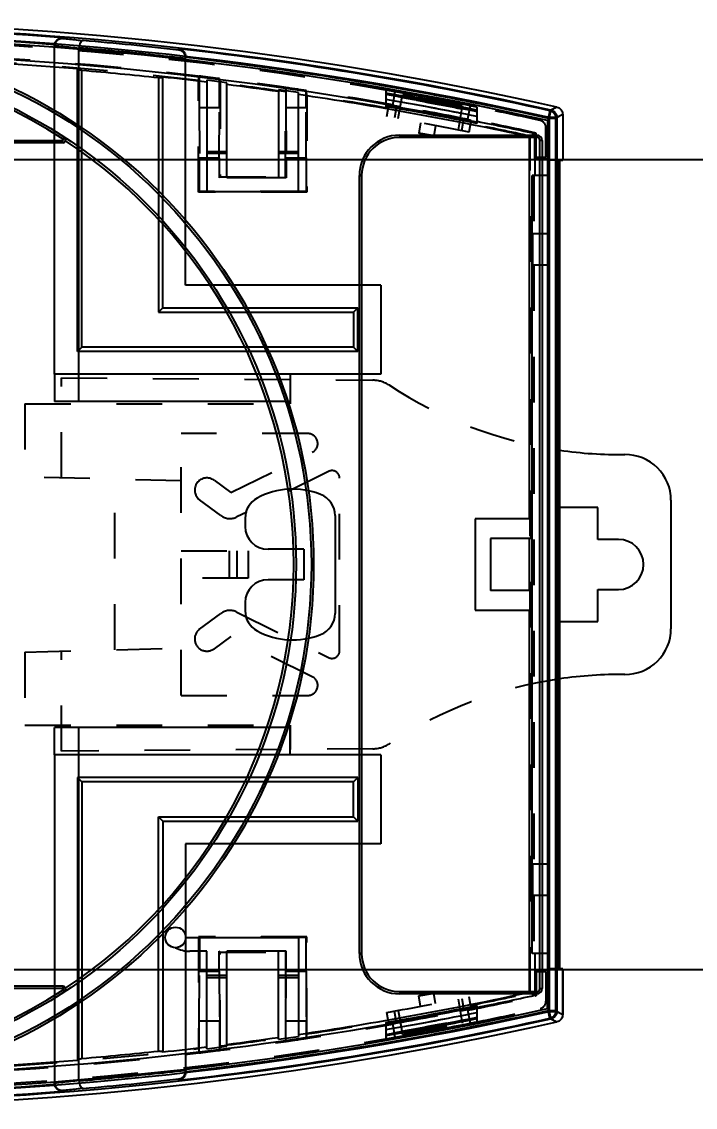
# Model space of a CAD drawing. Extents: x 195 to 445, y -1276 to -961.
# Drawn here: x 337.4 to 381.6, y -1099.9 to -1028.6 of the extents above; entities that cross this region are included whole.
import ezdxf

# ---------------------------------------------------------------- set-up
doc = ezdxf.new("R2010")
doc.units = 0
doc.linetypes.add('EB_DASH', pattern=[6, 3, -3])
doc.layers.get('0').update_dxf_attribs({"linetype": 'CONTINUOUS'})
for name, color, linetype in [('B1_DXF_CONTINUOUS_LINE', 7, 'CONTINUOUS'), ('B1_DXF_HIDDEN_LINE', 7, 'CONTINUOUS'), ('B3_DXF_CONTINUOUS_LINE', 7, 'CONTINUOUS'), ('B3_DXF_HIDDEN_LINE', 7, 'CONTINUOUS'), ('CAXA4', 3, 'CONTINUOUS')]:
    doc.layers.add(name, color=color, linetype=linetype)
doc.styles.add('标准', font='', dxfattribs={"width": 0.667})
doc.styles.get('标准').set_extended_font_data('仿宋_GB2312')
doc.dimstyles.new('标准', dxfattribs={"dimtxt": 3.5, "dimasz": 4, "dimexe": 2, "dimexo": 0, "dimtad": 1, "dimdec": 1, "dimtxsty": '标准', "dimcen": 0, "dimdle": 6, "dimazin": 3, "dimtfac": 1, "dimtdec": 3, "dimtmove": 0, "dimatfit": 3, "dimtolj": 1, "dimtzin": 0})

# ---------------------------------------------------------------- blocks, each defined once
blk = doc.blocks.new('*D1')
at = {"layer": 'CAXA4', "linetype": 'CONTINUOUS'}
for points in [[(392.855, -1037.615), (393.355, -1041.615), (392.355, -1041.615)], [(392.855, -1090.815), (393.355, -1086.815), (392.355, -1086.815)]]:
    blk.add_hatch(color=0, dxfattribs=at).paths.add_polyline_path(points, flags=0)
at = {"layer": 'CAXA4', "color": 0, "linetype": 'CONTINUOUS'}
for p, q in [((321.911, -1037.615), (394.855, -1037.615)), ((392.855, -1090.815), (392.855, -1037.615)), ((321.911, -1090.815), (394.855, -1090.815))]:
    blk.add_line(p, q, dxfattribs=at)
at = {"layer": 'CAXA4', "color": 0, "linetype": 'CONTINUOUS', "insert": (387.435, -1067.938), "char_height": 3.5, "attachment_point": 1, "rotation": 90, "style": '标准'}
blk.add_mtext('\\f仿宋_GB2312|b0|i0|p34;53.2', dxfattribs=at)

msp = doc.modelspace()

# ---------------------------------------------------------------- linework, layer by layer
at = {"color": 7, "linetype": 'CONTINUOUS'}
for p, q in [((339.561, -1051.715), (339.561, -1030.129)), ((339.561, -1076.715), (339.561, -1098.301))]:
    msp.add_line(p, q, dxfattribs=at)
at = {"color": 6, "linetype": 'CONTINUOUS'}
for p, q in [((341.161, -1053.515), (341.161, -1030.32)), ((348.161, -1045.865), (348.161, -1030.856)), ((341.061, -1050.215), (341.061, -1031.664)), ((341.341, -1049.935), (341.341, -1031.771)), ((346.381, -1032.257), (346.381, -1047.645)), ((346.661, -1047.365), (346.661, -1032.203)), ((349.561, -1032.413), (349.561, -1039.715)), ((350.861, -1038.815), (350.861, -1032.574)), ((354.261, -1033.033), (354.261, -1038.815)), ((361.292, -1033.058), (361.292, -1034.126)), ((355.561, -1039.715), (355.561, -1033.222)), ((367.292, -1035.255), (367.292, -1034.182)), ((372.073, -1034.412), (371.964, -1034.9)), ((371.911, -1035.057), (371.911, -1037.565)), ((371.964, -1034.9), (372.464, -1034.9)), ((371.964, -1034.9), (371.964, -1093.53)), ((372.911, -1034.656), (372.464, -1034.9)), ((372.464, -1093.53), (372.464, -1034.9)), ((372.911, -1034.656), (372.911, -1037.665)), ((371.075, -1037.565), (371.075, -1035.924)), ((370.716, -1036.121), (370.716, -1061.215)), ((349.561, -1037.084), (350.861, -1037.084)), ((350.861, -1037.215), (349.561, -1037.215)), ((354.261, -1037.084), (355.561, -1037.084)), ((355.561, -1037.215), (354.261, -1037.215)), ((371.911, -1037.565), (371.075, -1037.565)), ((371.11, -1038.665), (371.11, -1037.565)), ((372.911, -1037.665), (371.904, -1037.665)), ((371.904, -1037.665), (371.904, -1090.765)), ((372.667, -1090.765), (372.667, -1037.665)), ((354.261, -1038.815), (350.861, -1038.815)), ((371.904, -1038.665), (370.901, -1038.665)), ((370.901, -1089.765), (370.901, -1038.665)), ((349.561, -1039.715), (355.561, -1039.715)), ((360.961, -1045.865), (348.161, -1045.865)), ((360.961, -1045.865), (360.961, -1051.715)), ((346.381, -1047.645), (346.661, -1047.365)), ((346.661, -1047.365), (359.461, -1047.365)), ((359.461, -1047.365), (359.181, -1047.645)), ((359.461, -1050.215), (359.461, -1047.365)), ((346.381, -1047.645), (359.181, -1047.645)), ((359.181, -1047.645), (359.181, -1049.935)), ((341.061, -1050.215), (341.341, -1049.935)), ((359.461, -1050.215), (341.061, -1050.215)), ((359.181, -1049.935), (341.341, -1049.935)), ((359.181, -1049.935), (359.461, -1050.215)), ((360.961, -1051.715), (339.561, -1051.715)), ((339.561, -1051.715), (339.561, -1053.515)), ((355.011, -1051.715), (355.011, -1053.515)), ((355.011, -1053.515), (339.561, -1053.515)), ((352.066, -1061.178), (352.066, -1061.715)), ((357.966, -1061.005), (357.966, -1067.425)), ((370.838, -1061.215), (367.161, -1061.215)), ((367.161, -1061.215), (367.161, -1067.215)), ((370.838, -1062.515), (370.838, -1061.215)), ((370.838, -1062.515), (368.161, -1062.515)), ((368.161, -1062.515), (368.161, -1065.915)), ((370.716, -1062.515), (370.716, -1065.915)), ((355.916, -1063.215), (353.566, -1063.215)), ((355.916, -1063.215), (355.916, -1065.215)), ((355.916, -1065.215), (353.566, -1065.215)), ((370.838, -1065.915), (368.161, -1065.915)), ((370.838, -1067.215), (370.838, -1065.915)), ((352.066, -1066.715), (352.066, -1067.253)), ((367.161, -1067.215), (370.838, -1067.215)), ((370.716, -1067.215), (370.716, -1092.309)), ((355.011, -1074.915), (339.561, -1074.915)), ((339.561, -1076.715), (339.561, -1074.915)), ((341.161, -1098.11), (341.161, -1074.915)), ((355.011, -1076.715), (355.011, -1074.915)), ((360.961, -1076.715), (339.561, -1076.715)), ((360.961, -1076.715), (360.961, -1082.565)), ((359.461, -1078.215), (341.061, -1078.215)), ((341.341, -1078.495), (341.061, -1078.215)), ((341.061, -1078.215), (341.061, -1096.767)), ((359.181, -1078.495), (341.341, -1078.495)), ((341.341, -1078.495), (341.341, -1096.659)), ((359.181, -1078.495), (359.461, -1078.215)), ((359.181, -1080.785), (359.181, -1078.495)), ((359.461, -1078.215), (359.461, -1081.065)), ((346.381, -1080.785), (359.181, -1080.785)), ((346.381, -1080.785), (346.661, -1081.065)), ((346.381, -1096.174), (346.381, -1080.785)), ((359.461, -1081.065), (359.181, -1080.785)), ((346.661, -1081.065), (359.461, -1081.065)), ((346.661, -1081.065), (346.661, -1096.228)), ((360.961, -1082.565), (348.161, -1082.565)), ((348.161, -1082.565), (348.161, -1097.574)), ((348.169, -1088.715), (355.561, -1088.715)), ((355.561, -1088.715), (355.561, -1095.208)), ((349.561, -1089.615), (348.428, -1089.615)), ((349.561, -1096.018), (349.561, -1089.615)), ((354.261, -1089.615), (350.861, -1089.615)), ((350.861, -1095.856), (350.861, -1089.615)), ((354.261, -1095.397), (354.261, -1089.615)), ((371.904, -1089.765), (370.901, -1089.765)), ((371.11, -1090.865), (371.11, -1089.765)), ((371.911, -1090.865), (371.075, -1090.865)), ((371.075, -1090.865), (371.075, -1092.507)), ((372.911, -1090.765), (371.904, -1090.765)), ((371.911, -1093.373), (371.911, -1090.865)), ((372.911, -1093.774), (372.911, -1090.765)), ((350.861, -1091.215), (349.561, -1091.215)), ((349.561, -1091.346), (350.861, -1091.346)), ((355.561, -1091.215), (354.261, -1091.215)), ((354.261, -1091.346), (355.561, -1091.346)), ((367.292, -1094.248), (367.292, -1093.175)), ((372.464, -1093.53), (371.964, -1093.53)), ((372.073, -1094.018), (371.964, -1093.53)), ((372.464, -1093.53), (372.911, -1093.774)), ((361.292, -1094.304), (361.292, -1095.372))]:
    msp.add_line(p, q, dxfattribs=at)
msp.add_circle((347.494, -1088.709), 0.675, dxfattribs=at)
for centre, radius, start, end in [((321.911, -1259.929), 231.364, 77.36472, 102.63528), ((321.911, -1259.929), 230.364, 77.4643, 102.5357), ((321.911, -1259.929), 231.028, 85.48431, 94.51569), ((321.911, -1259.929), 230.529, 85.60829, 94.39171), ((321.911, -1259.929), 230.95, 83.58449, 85.15235), ((321.911, -1259.929), 229.337, 80.11235, 99.88765), ((321.911, -1259.929), 229.067, 85.20448, 94.79991), ((321.911, -1259.929), 231.028, 77.45998, 83.58668), ((321.911, -1259.929), 228.984, 83.86544, 85.13242), ((321.911, -1259.929), 229.067, 83.0671, 83.79726), ((321.911, -1259.929), 229.19, 82.74334, 83.07084), ((321.911, -1259.929), 229.067, 81.88127, 82.73942), ((321.911, -1259.929), 229.19, 81.55725, 81.88566), ((321.911, -1259.929), 230.263, 78.63355, 80.15252), ((321.911, -1259.929), 229.067, 77.69846, 81.55268), ((321.911, -1259.929), 229.97, 78.61888, 80.13985), ((321.911, -1259.929), 229.663, 78.60346, 80.12653), ((321.912, -1259.929), 229.297, 78.58501, 80.1106), ((321.911, -1259.929), 229.279, 78.58413, 80.10984), ((321.911, -1259.929), 229.211, 78.58069, 80.10687), ((321.911, -1259.929), 229.337, 77.62117, 78.58703), ((355.201, -1064.215), 4.95, 68.50249, 118.30199), ((353.566, -1061.178), 1.5, 118.30199, 180), ((356.466, -1061.005), 1.5, 0, 68.50249), ((353.566, -1061.715), 1.5, 180, 270), ((353.566, -1066.715), 1.5, 90, 180), ((353.566, -1067.253), 1.5, 180, 241.69801), ((356.466, -1067.425), 1.5, 291.49751, 0), ((355.201, -1064.215), 4.95, 241.69801, 291.49751), ((348.428, -1087.615), 2, 242.15913, 270), ((321.911, -868.501), 229.067, 278.44732, 282.30154), ((321.911, -868.501), 229.337, 281.41297, 282.37883), ((321.911, -868.501), 230.364, 270.59109, 282.5357), ((321.911, -868.501), 229.211, 279.89313, 281.41931), ((321.911, -868.501), 229.279, 279.89016, 281.41587), ((321.912, -868.501), 229.297, 279.8894, 281.41499), ((321.911, -868.501), 229.663, 279.87347, 281.39654), ((321.911, -868.501), 231.364, 257.36472, 282.63528), ((321.911, -868.501), 229.337, 270.6121, 279.88765), ((321.911, -868.501), 231.028, 276.41332, 282.54002), ((321.911, -868.501), 229.97, 279.86015, 281.38112), ((321.911, -868.501), 230.263, 279.84748, 281.36645), ((321.911, -868.501), 229.19, 276.92916, 277.25666), ((321.911, -868.501), 229.067, 277.26058, 278.11873), ((321.911, -868.501), 229.19, 278.11434, 278.44275), ((321.911, -868.501), 228.984, 274.86758, 276.13456), ((321.911, -868.501), 229.067, 276.20274, 276.9329), ((321.911, -868.501), 229.067, 265.20009, 274.79552), ((321.911, -868.501), 230.95, 274.84768, 276.41551), ((321.911, -868.501), 230.529, 265.60829, 274.39171), ((321.911, -868.501), 231.028, 265.48431, 274.51569)]:
    msp.add_arc(centre, radius, start, end, dxfattribs=at)
at = {"color": 7, "linetype": 'CONTINUOUS'}
for points, knots in [([(339.561, -1030.142), (339.564, -1030.078), (339.595, -1029.947), (339.714, -1029.782), (339.891, -1029.672), (340.032, -1029.653), (340.101, -1029.657)], [0, 0, 0, 0, 0.1936775, 0.3939006, 0.5982213, 0.8069171, 0.8069171, 0.8069171, 0.8069171]), ([(340.101, -1029.657), (340.03, -1029.653), (339.886, -1029.674), (339.705, -1029.789), (339.588, -1029.961), (339.561, -1030.095), (339.561, -1030.161)], [0, 0, 0, 0, 0.2145188, 0.4243363, 0.6283116, 0.8253633, 0.8253633, 0.8253633, 0.8253633]), ([(339.561, -1030.129), (339.561, -1030.124), (339.562, -1030.113), (339.562, -1030.096), (339.563, -1030.085), (339.564, -1030.08)], [0, 0, 0, 0, 0.0166955, 0.03319352, 0.04949238, 0.04949238, 0.04949238, 0.04949238]), ([(339.561, -1030.161), (339.561, -1030.153), (339.561, -1030.139), (339.562, -1030.124), (339.562, -1030.116)], [0, 0, 0, 0, 0.02215207, 0.0443034, 0.0443034, 0.0443034, 0.0443034]), ([(339.562, -1030.116), (339.562, -1030.118), (339.562, -1030.101), (339.562, -1030.105), (339.563, -1030.089), (339.563, -1030.09)], [0, 0, 0, 0, 0.00450012, 0.02183952, 0.02598205, 0.02598205, 0.02598205, 0.02598205]), ([(339.563, -1030.09), (339.567, -1030.037), (339.592, -1029.934), (339.674, -1029.799), (339.791, -1029.694), (339.937, -1029.627), (340.046, -1029.615), (340.101, -1029.618)], [0, 0, 0, 0, 0.1604971, 0.3145689, 0.469116, 0.6259343, 0.790948, 0.790948, 0.790948, 0.790948]), ([(339.564, -1030.077), (339.569, -1030.029), (339.595, -1029.93), (339.674, -1029.798), (339.791, -1029.694), (339.937, -1029.627), (340.046, -1029.615), (340.101, -1029.618)], [0, 0, 0, 0, 0.1472385, 0.3009907, 0.4559322, 0.6127241, 0.7777408, 0.7777408, 0.7777408, 0.7777408]), ([(341.163, -1030.285), (341.942, -1030.35), (343.499, -1030.488), (345.831, -1030.722), (347.385, -1030.884), (348.161, -1030.968)], [0, 0, 0, 0, 2.344294, 4.688587, 7.031719, 7.031719, 7.031719, 7.031719]), ([(348.161, -1030.982), (347.385, -1030.892), (345.832, -1030.72), (343.499, -1030.488), (341.942, -1030.35), (341.163, -1030.285)], [0, 0, 0, 0, 2.344464, 4.688797, 7.033191, 7.033191, 7.033191, 7.033191]), ([(348.161, -1030.889), (350.827, -1031.2), (356.147, -1031.912), (364.087, -1033.243), (369.345, -1034.317), (371.964, -1034.9)], [0, 0, 0, 0, 8.050564, 16.099689, 24.148814, 24.148814, 24.148814, 24.148814]), ([(371.964, -1034.896), (369.31, -1034.309), (364.016, -1033.23), (356.077, -1031.899), (350.792, -1031.202), (348.161, -1030.903)], [0, 0, 0, 0, 8.156078, 16.204423, 24.146182, 24.146182, 24.146182, 24.146182]), ([(371.964, -1093.53), (369.345, -1094.113), (364.087, -1095.187), (356.147, -1096.518), (350.827, -1097.23), (348.161, -1097.541)], [0, 0, 0, 0, 8.049125, 16.09825, 24.148814, 24.148814, 24.148814, 24.148814]), ([(348.161, -1097.527), (350.776, -1097.231), (356.045, -1096.536), (363.984, -1095.206), (369.293, -1094.126), (371.964, -1093.537)], [0, 0, 0, 0, 7.894452, 15.940538, 24.145617, 24.145617, 24.145617, 24.145617]), ([(348.161, -1097.449), (347.385, -1097.538), (345.832, -1097.709), (343.499, -1097.943), (341.942, -1098.083), (341.163, -1098.149)], [0, 0, 0, 0, 2.344462, 4.688808, 7.033206, 7.033206, 7.033206, 7.033206]), ([(348.161, -1097.462), (347.385, -1097.546), (345.831, -1097.708), (343.499, -1097.943), (341.942, -1098.08), (341.163, -1098.146)], [0, 0, 0, 0, 2.343131, 4.687425, 7.031719, 7.031719, 7.031719, 7.031719]), ([(339.562, -1098.314), (339.562, -1098.306), (339.561, -1098.292), (339.561, -1098.277), (339.561, -1098.27)], [0, 0, 0, 0, 0.02215133, 0.0443034, 0.0443034, 0.0443034, 0.0443034]), ([(339.561, -1098.27), (339.561, -1098.335), (339.588, -1098.47), (339.706, -1098.642), (339.887, -1098.757), (340.03, -1098.778), (340.101, -1098.773)], [0, 0, 0, 0, 0.1980128, 0.4028227, 0.6119042, 0.8253645, 0.8253645, 0.8253645, 0.8253645]), ([(340.101, -1098.773), (340.031, -1098.778), (339.891, -1098.758), (339.713, -1098.648), (339.594, -1098.483), (339.564, -1098.352), (339.561, -1098.288)], [0, 0, 0, 0, 0.2095342, 0.4144889, 0.6140256, 0.8069193, 0.8069193, 0.8069193, 0.8069193]), ([(339.564, -1098.351), (339.563, -1098.345), (339.562, -1098.334), (339.562, -1098.318), (339.561, -1098.307), (339.561, -1098.301)], [0, 0, 0, 0, 0.01638662, 0.03297317, 0.0497585, 0.0497585, 0.0497585, 0.0497585]), ([(339.563, -1098.34), (339.563, -1098.341), (339.562, -1098.324), (339.562, -1098.328), (339.562, -1098.313), (339.562, -1098.314)], [0, 0, 0, 0, 0.00501479, 0.02235683, 0.02598205, 0.02598205, 0.02598205, 0.02598205]), ([(340.101, -1098.812), (340.046, -1098.815), (339.937, -1098.803), (339.791, -1098.736), (339.675, -1098.632), (339.592, -1098.497), (339.567, -1098.393), (339.563, -1098.34)], [0, 0, 0, 0, 0.1650652, 0.3217966, 0.4759989, 0.629578, 0.7909476, 0.7909476, 0.7909476, 0.7909476]), ([(340.101, -1098.812), (340.046, -1098.815), (339.937, -1098.803), (339.791, -1098.736), (339.674, -1098.632), (339.595, -1098.501), (339.57, -1098.402), (339.564, -1098.353)], [0, 0, 0, 0, 0.1650804, 0.3217427, 0.4761907, 0.6292568, 0.7777318, 0.7777318, 0.7777318, 0.7777318])]:
    msp.add_open_spline(points, degree=3, knots=knots, dxfattribs=at)
at = {"color": 6, "linetype": 'CONTINUOUS'}
for points, knots in [([(341.161, -1030.32), (340.984, -1030.3), (340.628, -1030.259), (340.095, -1030.2), (339.739, -1030.162), (339.561, -1030.142)], [0, 0, 0, 0, 0.536714, 1.073339, 1.60988, 1.60988, 1.60988, 1.60988]), ([(340.101, -1029.657), (340.248, -1029.673), (340.543, -1029.706), (340.986, -1029.755), (341.281, -1029.788), (341.428, -1029.805)], [0, 0, 0, 0, 0.445216, 0.890421, 1.335613, 1.335613, 1.335613, 1.335613]), ([(341.163, -1030.285), (341.163, -1030.289), (341.162, -1030.297), (341.162, -1030.308), (341.161, -1030.316), (341.161, -1030.32)], [0, 0, 0, 0, 0.01187464, 0.0238577, 0.03586746, 0.03586746, 0.03586746, 0.03586746]), ([(341.428, -1029.805), (341.395, -1029.804), (341.318, -1029.845), (341.245, -1029.959), (341.188, -1030.111), (341.169, -1030.225), (341.163, -1030.285)], [0, 0, 0, 0, 0.100115, 0.2367698, 0.4046589, 0.5842702, 0.5842702, 0.5842702, 0.5842702]), ([(347.717, -1030.346), (347.78, -1030.355), (347.902, -1030.396), (348.046, -1030.517), (348.14, -1030.676), (348.161, -1030.796), (348.161, -1030.856)], [0, 0, 0, 0, 0.1918244, 0.3749708, 0.5560116, 0.7360393, 0.7360393, 0.7360393, 0.7360393]), ([(347.717, -1030.425), (347.717, -1030.412), (347.717, -1030.386), (347.717, -1030.36), (347.717, -1030.346)], [0, 0, 0, 0, 0.03952741, 0.07905481, 0.07905481, 0.07905481, 0.07905481]), ([(348.161, -1030.935), (348.161, -1030.876), (348.14, -1030.755), (348.047, -1030.596), (347.901, -1030.475), (347.78, -1030.434), (347.717, -1030.425)], [0, 0, 0, 0, 0.1786399, 0.3622318, 0.543997, 0.7360248, 0.7360248, 0.7360248, 0.7360248]), ([(341.061, -1031.664), (341.093, -1031.676), (341.155, -1031.699), (341.248, -1031.735), (341.31, -1031.759), (341.341, -1031.771)], [0, 0, 0, 0, 0.0999772, 0.1999725, 0.2999859, 0.2999859, 0.2999859, 0.2999859]), ([(346.381, -1032.257), (346.413, -1032.251), (346.475, -1032.239), (346.568, -1032.221), (346.63, -1032.209), (346.661, -1032.203)], [0, 0, 0, 0, 0.0950542, 0.190097, 0.2851286, 0.2851286, 0.2851286, 0.2851286]), ([(367.292, -1034.375), (366.628, -1034.241), (365.296, -1033.98), (363.296, -1033.605), (361.961, -1033.367), (361.292, -1033.25)], [0, 0, 0, 0, 2.034869, 4.069773, 6.104639, 6.104639, 6.104639, 6.104639]), ([(372.073, -1034.412), (372.122, -1034.385), (372.222, -1034.331), (372.371, -1034.249), (372.471, -1034.195), (372.521, -1034.168)], [0, 0, 0, 0, 0.170056, 0.3399182, 0.5102115, 0.5102115, 0.5102115, 0.5102115]), ([(372.464, -1034.9), (372.464, -1034.844), (372.445, -1034.731), (372.362, -1034.581), (372.233, -1034.467), (372.128, -1034.424), (372.073, -1034.412)], [0, 0, 0, 0, 0.1678056, 0.3380116, 0.505535, 0.6747173, 0.6747173, 0.6747173, 0.6747173]), ([(372.521, -1034.168), (372.575, -1034.18), (372.681, -1034.223), (372.81, -1034.338), (372.893, -1034.488), (372.911, -1034.601), (372.911, -1034.656)], [0, 0, 0, 0, 0.1664935, 0.337411, 0.5080782, 0.6740446, 0.6740446, 0.6740446, 0.6740446]), ([(371.075, -1035.924), (371.035, -1035.946), (370.955, -1035.989), (370.836, -1036.055), (370.756, -1036.099), (370.716, -1036.121)], [0, 0, 0, 0, 0.1368023, 0.2735671, 0.4102945, 0.4102945, 0.4102945, 0.4102945]), ([(371.075, -1092.507), (371.035, -1092.485), (370.955, -1092.441), (370.836, -1092.375), (370.756, -1092.331), (370.716, -1092.309)], [0, 0, 0, 0, 0.1368074, 0.2735721, 0.4102945, 0.4102945, 0.4102945, 0.4102945]), ([(372.073, -1094.018), (372.127, -1094.006), (372.233, -1093.963), (372.361, -1093.849), (372.445, -1093.699), (372.464, -1093.587), (372.464, -1093.53)], [0, 0, 0, 0, 0.1677609, 0.337955, 0.505516, 0.6747173, 0.6747173, 0.6747173, 0.6747173]), ([(367.292, -1094.055), (366.628, -1094.189), (365.296, -1094.451), (363.296, -1094.826), (361.961, -1095.064), (361.292, -1095.18)], [0, 0, 0, 0, 2.034869, 4.069773, 6.104639, 6.104639, 6.104639, 6.104639]), ([(372.521, -1094.262), (372.471, -1094.235), (372.371, -1094.181), (372.222, -1094.099), (372.122, -1094.045), (372.073, -1094.018)], [0, 0, 0, 0, 0.1702924, 0.3401547, 0.5102115, 0.5102115, 0.5102115, 0.5102115]), ([(372.911, -1093.774), (372.911, -1093.83), (372.892, -1093.943), (372.809, -1094.093), (372.681, -1094.206), (372.576, -1094.25), (372.521, -1094.262)], [0, 0, 0, 0, 0.168647, 0.3371639, 0.5055527, 0.6740555, 0.6740555, 0.6740555, 0.6740555]), ([(346.661, -1096.228), (346.63, -1096.222), (346.568, -1096.21), (346.475, -1096.192), (346.413, -1096.18), (346.381, -1096.174)], [0, 0, 0, 0, 0.0950315, 0.1900744, 0.2851286, 0.2851286, 0.2851286, 0.2851286]), ([(341.341, -1096.659), (341.31, -1096.671), (341.248, -1096.695), (341.155, -1096.731), (341.093, -1096.755), (341.061, -1096.767)], [0, 0, 0, 0, 0.1000134, 0.2000086, 0.2999859, 0.2999859, 0.2999859, 0.2999859]), ([(347.717, -1098.005), (347.78, -1097.996), (347.901, -1097.955), (348.046, -1097.835), (348.14, -1097.676), (348.161, -1097.555), (348.161, -1097.495)], [0, 0, 0, 0, 0.1919773, 0.3732974, 0.5562265, 0.7360247, 0.7360247, 0.7360247, 0.7360247]), ([(348.161, -1097.574), (348.161, -1097.633), (348.14, -1097.754), (348.047, -1097.913), (347.902, -1098.034), (347.78, -1098.075), (347.717, -1098.084)], [0, 0, 0, 0, 0.1788278, 0.3605297, 0.5441517, 0.7360394, 0.7360394, 0.7360394, 0.7360394]), ([(347.717, -1098.084), (347.717, -1098.071), (347.717, -1098.044), (347.717, -1098.018), (347.717, -1098.005)], [0, 0, 0, 0, 0.03952741, 0.07905481, 0.07905481, 0.07905481, 0.07905481]), ([(341.161, -1098.109), (340.984, -1098.13), (340.628, -1098.171), (340.095, -1098.23), (339.739, -1098.268), (339.561, -1098.287)], [0, 0, 0, 0, 0.536743, 1.073372, 1.609894, 1.609894, 1.609894, 1.609894]), ([(341.428, -1098.625), (341.281, -1098.642), (340.986, -1098.675), (340.543, -1098.724), (340.248, -1098.757), (340.101, -1098.773)], [0, 0, 0, 0, 0.445231, 0.890471, 1.33572, 1.33572, 1.33572, 1.33572]), ([(341.161, -1098.11), (341.161, -1098.114), (341.162, -1098.123), (341.162, -1098.136), (341.163, -1098.145), (341.163, -1098.149)], [0, 0, 0, 0, 0.01350546, 0.02659456, 0.03944097, 0.03944097, 0.03944097, 0.03944097]), ([(341.163, -1098.146), (341.169, -1098.205), (341.189, -1098.32), (341.245, -1098.472), (341.319, -1098.585), (341.395, -1098.626), (341.428, -1098.625)], [0, 0, 0, 0, 0.1808004, 0.3488951, 0.4846641, 0.5842437, 0.5842437, 0.5842437, 0.5842437])]:
    msp.add_open_spline(points, degree=3, knots=knots, dxfattribs=at)
for points in [[(340.101, -1029.618), (340.101, -1029.624), (340.101, -1029.638), (340.101, -1029.651), (340.101, -1029.657)], [(340.101, -1098.773), (340.101, -1098.779), (340.101, -1098.793), (340.101, -1098.806), (340.101, -1098.812)]]:
    msp.add_open_spline(points, degree=3, dxfattribs=at)
at = {"layer": 'B1_DXF_CONTINUOUS_LINE', "color": 7, "linetype": 'CONTINUOUS'}
for p, q in [((372.031, -1034.864), (372.139, -1034.376)), ((372.031, -1093.572), (372.031, -1034.858)), ((372.53, -1034.864), (372.031, -1034.864)), ((372.911, -1034.656), (372.53, -1034.864)), ((372.53, -1034.864), (372.53, -1093.567)), ((372.911, -1034.656), (372.911, -1037.665)), ((329.211, -1036.365), (340.091, -1036.365)), ((340.091, -1036.515), (329.211, -1036.515)), ((340.091, -1036.515), (340.091, -1036.365)), ((340.2, -1036.148), (340.118, -1036.273)), ((362.211, -1036.015), (371.211, -1036.015)), ((362.211, -1036.015), (362.211, -1036.165)), ((371.211, -1036.165), (362.211, -1036.165)), ((371.211, -1036.015), (371.211, -1036.165)), ((371.561, -1036.365), (371.411, -1036.365)), ((371.411, -1092.065), (371.411, -1036.365)), ((371.561, -1036.365), (371.561, -1092.065)), ((372.723, -1037.665), (372.911, -1037.665)), ((372.723, -1090.765), (372.723, -1037.665)), ((359.561, -1038.665), (359.711, -1038.665)), ((359.561, -1089.765), (359.561, -1038.665)), ((359.711, -1038.665), (359.711, -1089.765)), ((359.711, -1089.765), (359.561, -1089.765)), ((372.911, -1090.765), (372.723, -1090.765)), ((372.911, -1090.765), (372.911, -1093.774)), ((340.091, -1091.915), (329.211, -1091.915)), ((340.091, -1092.065), (329.211, -1092.065)), ((340.091, -1091.915), (340.091, -1092.065)), ((340.118, -1092.157), (340.2, -1092.283)), ((362.211, -1092.265), (371.211, -1092.265)), ((362.211, -1092.265), (362.211, -1092.415)), ((371.211, -1092.265), (371.211, -1092.415)), ((371.411, -1092.065), (371.561, -1092.065)), ((371.211, -1092.415), (362.211, -1092.415)), ((372.031, -1093.567), (372.53, -1093.567)), ((372.139, -1094.055), (372.031, -1093.567)), ((372.53, -1093.567), (372.911, -1093.774))]:
    msp.add_line(p, q, dxfattribs=at)
for radius in [34.65, 34.5, 33.5]:
    msp.add_circle((321.911, -1064.215), radius, dxfattribs=at)
for centre, radius, start, end in [((321.911, -1259.929), 231.364, 77.36472, 102.63528), ((321.911, -1259.929), 231.078, 77.44584, 102.55416), ((321.911, -1259.929), 230.578, 77.44615, 102.55388), ((321.911, -1064.215), 33.35, 56.9125, 123.0875), ((340.091, -1036.315), 0.2, 270, 56.9125), ((321.911, -1064.215), 33.35, 303.42082, 56.57918), ((362.211, -1038.665), 2.65, 90, 180), ((362.211, -1038.665), 2.5, 90, 180), ((371.211, -1036.365), 0.35, 0, 90), ((371.211, -1036.365), 0.2, 0, 90), ((362.211, -1089.765), 2.65, 180, 270), ((362.211, -1089.765), 2.5, 180, 270), ((321.911, -1064.215), 33.35, 236.9125, 303.0875), ((340.091, -1092.115), 0.2, 303.0875, 90), ((371.211, -1092.065), 0.35, 270, 0), ((371.211, -1092.065), 0.2, 270, 0), ((321.911, -868.501), 230.578, 257.44612, 282.55385), ((321.911, -868.501), 231.364, 257.36472, 282.63528), ((321.911, -868.501), 231.078, 257.44584, 282.55416)]:
    msp.add_arc(centre, radius, start, end, dxfattribs=at)
for points, knots in [([(372.521, -1034.168), (372.478, -1034.191), (372.394, -1034.237), (372.266, -1034.307), (372.182, -1034.353), (372.139, -1034.376)], [0, 0, 0, 0, 0.1450202, 0.2896879, 0.4345348, 0.4345348, 0.4345348, 0.4345348]), ([(372.139, -1034.376), (372.194, -1034.388), (372.3, -1034.431), (372.428, -1034.545), (372.511, -1034.695), (372.53, -1034.807), (372.53, -1034.864)], [0, 0, 0, 0, 0.1677284, 0.3378892, 0.5054188, 0.6745894, 0.6745894, 0.6745894, 0.6745894]), ([(372.521, -1034.168), (372.575, -1034.18), (372.681, -1034.223), (372.81, -1034.338), (372.893, -1034.488), (372.911, -1034.601), (372.911, -1034.656)], [0, 0, 0, 0, 0.1664066, 0.3373276, 0.5079939, 0.6740446, 0.6740446, 0.6740446, 0.6740446]), ([(340.091, -1036.365), (340.101, -1036.365), (340.124, -1036.359), (340.141, -1036.329), (340.141, -1036.295), (340.126, -1036.278), (340.118, -1036.273)], [0, 0, 0, 0, 0.0309178, 0.0642337, 0.0965146, 0.126144, 0.126144, 0.126144, 0.126144]), ([(340.118, -1092.157), (340.127, -1092.151), (340.142, -1092.134), (340.14, -1092.099), (340.128, -1092.08), (340.119, -1092.073)], [0, 0, 0, 0, 0.03082499, 0.06419581, 0.09636622, 0.09636622, 0.09636622, 0.09636622]), ([(372.53, -1093.567), (372.53, -1093.623), (372.511, -1093.736), (372.427, -1093.887), (372.299, -1094), (372.193, -1094.043), (372.139, -1094.055)], [0, 0, 0, 0, 0.1693908, 0.3385661, 0.50872, 0.6745894, 0.6745894, 0.6745894, 0.6745894]), ([(372.139, -1094.055), (372.182, -1094.078), (372.266, -1094.124), (372.394, -1094.193), (372.478, -1094.239), (372.521, -1094.262)], [0, 0, 0, 0, 0.1448468, 0.2895145, 0.4345348, 0.4345348, 0.4345348, 0.4345348]), ([(372.911, -1093.774), (372.911, -1093.83), (372.893, -1093.943), (372.809, -1094.093), (372.681, -1094.207), (372.575, -1094.25), (372.521, -1094.262)], [0, 0, 0, 0, 0.1663997, 0.3372826, 0.5079831, 0.6740446, 0.6740446, 0.6740446, 0.6740446])]:
    msp.add_open_spline(points, degree=3, knots=knots, dxfattribs=at)
msp.add_open_spline([(340.119, -1092.073), (340.111, -1092.068), (340.1, -1092.065), (340.091, -1092.065)], degree=3, dxfattribs=at)
at = {"layer": 'B1_DXF_HIDDEN_LINE', "color": 8, "linetype": 'EB_DASH'}
for p, q in [((349.006, -1032.42), (349.043, -1032.142)), ((349.006, -1039.771), (349.006, -1032.42)), ((349.043, -1032.142), (349.043, -1034.215)), ((350.38, -1034.215), (350.38, -1032.305)), ((350.417, -1032.592), (350.417, -1038.759)), ((354.706, -1033.171), (354.743, -1032.893)), ((354.743, -1032.893), (354.743, -1034.215)), ((356.08, -1034.215), (356.08, -1033.091)), ((354.706, -1038.759), (354.706, -1033.171)), ((356.117, -1033.38), (356.117, -1039.771)), ((361.755, -1034.053), (361.911, -1033.166)), ((362.108, -1034.928), (362.386, -1033.353)), ((362.386, -1033.353), (366.318, -1034.09)), ((349.043, -1034.215), (349.061, -1037.515)), ((350.38, -1034.215), (349.043, -1034.215)), ((350.361, -1037.515), (350.38, -1034.215)), ((354.743, -1034.215), (354.761, -1037.515)), ((356.08, -1034.215), (354.743, -1034.215)), ((356.061, -1037.515), (356.08, -1034.215)), ((361.37, -1034.798), (361.502, -1034.046)), ((361.997, -1034.12), (361.862, -1034.884)), ((366.318, -1034.09), (366.04, -1035.666)), ((366.826, -1034.088), (366.67, -1034.975)), ((363.584, -1035.197), (363.462, -1035.886)), ((366.285, -1035.715), (366.42, -1034.95)), ((366.776, -1035.812), (366.908, -1035.06)), ((364.567, -1035.381), (364.445, -1036.071)), ((371.163, -1037.465), (371.163, -1035.876)), ((371.811, -1037.465), (371.811, -1035.539)), ((370.782, -1092.346), (370.782, -1036.085)), ((349.061, -1039.715), (349.061, -1037.515)), ((349.061, -1037.515), (350.361, -1037.515)), ((350.361, -1037.515), (350.361, -1038.815)), ((354.761, -1037.515), (354.761, -1038.815)), ((354.761, -1037.515), (356.061, -1037.515)), ((356.061, -1037.515), (356.061, -1039.715)), ((371.11, -1037.465), (371.811, -1037.465)), ((371.11, -1038.665), (371.11, -1037.465)), ((372.723, -1037.665), (371.904, -1037.665)), ((371.904, -1037.665), (371.904, -1090.765)), ((350.417, -1038.759), (350.361, -1038.815)), ((354.761, -1038.815), (350.361, -1038.815)), ((350.417, -1038.759), (354.706, -1038.759)), ((354.761, -1038.815), (354.706, -1038.759)), ((371.904, -1038.665), (371.009, -1038.665)), ((371.009, -1038.665), (371.009, -1042.465)), ((349.061, -1039.715), (349.006, -1039.771)), ((356.117, -1039.771), (349.006, -1039.771)), ((356.061, -1039.715), (349.061, -1039.715)), ((356.061, -1039.715), (356.117, -1039.771)), ((370.939, -1042.465), (371.904, -1042.465)), ((370.939, -1044.565), (370.939, -1042.465)), ((371.904, -1044.565), (370.939, -1044.565)), ((371.009, -1044.565), (371.009, -1083.865)), ((370.939, -1083.865), (371.904, -1083.865)), ((370.939, -1085.965), (370.939, -1083.865)), ((371.904, -1085.965), (370.939, -1085.965)), ((371.009, -1085.965), (371.009, -1089.765)), ((356.117, -1088.659), (349.006, -1088.659)), ((349.006, -1088.659), (349.061, -1088.715)), ((349.006, -1088.659), (349.006, -1096.011)), ((356.061, -1088.715), (349.061, -1088.715)), ((349.061, -1088.715), (349.061, -1090.915)), ((356.117, -1088.659), (356.061, -1088.715)), ((356.061, -1090.915), (356.061, -1088.715)), ((356.117, -1095.051), (356.117, -1088.659)), ((354.761, -1089.615), (350.361, -1089.615)), ((350.417, -1089.671), (350.361, -1089.615)), ((350.361, -1090.915), (350.361, -1089.615)), ((350.417, -1089.671), (354.706, -1089.671)), ((350.417, -1095.838), (350.417, -1089.671)), ((354.706, -1089.671), (354.761, -1089.615)), ((354.706, -1089.671), (354.706, -1095.259)), ((354.761, -1090.915), (354.761, -1089.615)), ((371.904, -1089.765), (371.009, -1089.765)), ((371.11, -1090.965), (371.11, -1089.765)), ((371.904, -1090.765), (372.723, -1090.765)), ((349.043, -1094.215), (349.061, -1090.915)), ((349.061, -1090.915), (350.361, -1090.915)), ((350.361, -1090.915), (350.38, -1094.215)), ((354.743, -1094.215), (354.761, -1090.915)), ((354.761, -1090.915), (356.061, -1090.915)), ((356.061, -1090.915), (356.08, -1094.215)), ((371.811, -1090.965), (371.11, -1090.965)), ((371.163, -1090.965), (371.163, -1092.554)), ((371.811, -1090.965), (371.811, -1092.892)), ((363.584, -1093.233), (363.462, -1092.544)), ((364.567, -1093.049), (364.445, -1092.359)), ((366.04, -1092.764), (366.318, -1094.34)), ((366.285, -1092.716), (366.42, -1093.48)), ((366.908, -1093.37), (366.776, -1092.618)), ((361.502, -1094.384), (361.37, -1093.633)), ((361.997, -1094.31), (361.862, -1093.546)), ((362.108, -1093.502), (362.386, -1095.078)), ((366.67, -1093.455), (366.826, -1094.342)), ((350.38, -1094.215), (349.043, -1094.215)), ((349.043, -1096.288), (349.043, -1094.215)), ((350.38, -1094.215), (350.38, -1096.125)), ((356.08, -1094.215), (354.743, -1094.215)), ((354.743, -1095.537), (354.743, -1094.215)), ((356.08, -1094.215), (356.08, -1095.34)), ((361.911, -1095.264), (361.755, -1094.377)), ((362.386, -1095.078), (366.318, -1094.34)), ((354.706, -1095.259), (354.743, -1095.537)), ((349.006, -1096.011), (349.043, -1096.288))]:
    msp.add_line(p, q, dxfattribs=at)
for centre, radius, start, end in [((321.911, -1259.929), 230.264, 79.99619, 100.00381), ((321.911, -1259.929), 229.402, 79.99619, 100.00381), ((321.911, -1259.929), 229.117, 83.20862, 96.79138), ((321.911, -1259.929), 229.397, 82.87114, 83.20756), ((321.911, -1259.929), 229.117, 81.77084, 82.85296), ((321.911, -1259.929), 229.397, 81.43397, 81.77153), ((321.911, -1259.929), 229.117, 80.0587, 81.41397), ((321.911, -1259.929), 229.663, 78.87347, 79.87145), ((321.911, -1259.929), 229.944, 78.87484, 79.8716), ((321.911, -1259.929), 230.163, 78.8759, 79.87172), ((321.911, -1259.929), 229.363, 78.74707, 79.99619), ((321.911, -1259.929), 229.34, 79.87127, 79.93373), ((321.911, -1259.929), 230.264, 77.58428, 78.75196), ((321.911, -1259.929), 228.563, 78.68001, 80.05886), ((321.911, -1259.929), 229.34, 78.80941, 78.87188), ((321.911, -1259.929), 229.402, 77.60244, 78.74728), ((321.911, -1259.929), 229.117, 77.68419, 78.68319), ((371.311, -1035.539), 0.5, 0, 77.58428), ((321.911, -1259.929), 227.863, 79.24182, 79.49328), ((321.911, -868.501), 228.563, 279.94114, 281.31999), ((321.911, -868.501), 227.863, 280.50672, 280.75818), ((321.911, -868.501), 229.402, 281.25272, 282.39756), ((321.911, -868.501), 229.117, 281.31681, 282.31581), ((371.311, -1092.892), 0.5, 282.41572, 360), ((321.911, -868.501), 229.363, 280.00381, 281.25293), ((321.911, -868.501), 229.34, 281.12812, 281.19059), ((321.911, -868.501), 230.264, 281.24804, 282.41572), ((321.911, -868.501), 229.402, 270.56197, 280.00381), ((321.911, -868.501), 229.117, 278.58603, 279.9413), ((321.911, -868.501), 229.34, 280.06627, 280.12873), ((321.911, -868.501), 229.663, 280.12855, 281.12653), ((321.911, -868.501), 229.944, 280.1284, 281.12516), ((321.911, -868.501), 230.163, 280.12828, 281.1241), ((321.911, -868.501), 230.264, 270.53682, 280.00381), ((321.911, -868.501), 229.117, 277.14704, 278.22916), ((321.911, -868.501), 229.397, 278.22847, 278.56603), ((321.911, -868.501), 229.117, 263.20862, 276.79138), ((321.911, -868.501), 229.397, 276.79244, 277.12886)]:
    msp.add_arc(centre, radius, start, end, dxfattribs=at)
for points, knots in [([(350.417, -1032.592), (350.413, -1032.56), (350.405, -1032.496), (350.392, -1032.401), (350.384, -1032.337), (350.38, -1032.305)], [0, 0, 0, 0, 0.096492, 0.1929837, 0.2894749, 0.2894749, 0.2894749, 0.2894749]), ([(356.117, -1033.38), (356.113, -1033.348), (356.105, -1033.283), (356.092, -1033.187), (356.084, -1033.123), (356.08, -1033.091)], [0, 0, 0, 0, 0.0971315, 0.1942629, 0.291394, 0.291394, 0.291394, 0.291394]), ([(361.997, -1034.12), (361.935, -1034.109), (361.822, -1034.092), (361.658, -1034.055), (361.578, -1034.065), (361.505, -1034.034), (361.502, -1034.046)], [0, 0, 0, 0, 0.1895727, 0.3563685, 0.4667627, 0.5039425, 0.5039425, 0.5039425, 0.5039425]), ([(366.908, -1035.06), (366.911, -1035.048), (366.831, -1035.051), (366.759, -1035.013), (366.593, -1034.987), (366.482, -1034.962), (366.42, -1034.95)], [0, 0, 0, 0, 0.0375054, 0.1484673, 0.3152196, 0.5043339, 0.5043339, 0.5043339, 0.5043339]), ([(371.163, -1035.876), (371.12, -1035.899), (371.036, -1035.945), (370.909, -1036.015), (370.824, -1036.061), (370.782, -1036.085)], [0, 0, 0, 0, 0.1447582, 0.2894744, 0.4341487, 0.4341487, 0.4341487, 0.4341487]), ([(370.782, -1092.346), (370.824, -1092.369), (370.909, -1092.415), (371.036, -1092.485), (371.12, -1092.531), (371.163, -1092.554)], [0, 0, 0, 0, 0.1446744, 0.2893906, 0.4341487, 0.4341487, 0.4341487, 0.4341487]), ([(366.42, -1093.48), (366.482, -1093.468), (366.593, -1093.443), (366.76, -1093.418), (366.831, -1093.379), (366.911, -1093.382), (366.908, -1093.37)], [0, 0, 0, 0, 0.1896534, 0.3565399, 0.4670317, 0.504314, 0.504314, 0.504314, 0.504314]), ([(361.502, -1094.384), (361.505, -1094.397), (361.578, -1094.365), (361.658, -1094.375), (361.823, -1094.338), (361.935, -1094.321), (361.997, -1094.31)], [0, 0, 0, 0, 0.037402, 0.1482663, 0.3149283, 0.5039626, 0.5039626, 0.5039626, 0.5039626]), ([(356.08, -1095.34), (356.084, -1095.307), (356.092, -1095.243), (356.105, -1095.147), (356.113, -1095.083), (356.117, -1095.051)], [0, 0, 0, 0, 0.0971311, 0.1942624, 0.291394, 0.291394, 0.291394, 0.291394]), ([(350.38, -1096.125), (350.384, -1096.093), (350.392, -1096.029), (350.405, -1095.934), (350.413, -1095.87), (350.417, -1095.838)], [0, 0, 0, 0, 0.0964912, 0.1929828, 0.2894749, 0.2894749, 0.2894749, 0.2894749])]:
    msp.add_open_spline(points, degree=3, knots=knots, dxfattribs=at)
at = {"layer": 'B3_DXF_CONTINUOUS_LINE', "color": 7, "linetype": 'CONTINUOUS'}
for p, q in [((380.016, -1059.998), (380.016, -1068.432)), ((375.216, -1060.465), (372.723, -1060.465)), ((375.216, -1062.565), (375.216, -1060.465)), ((376.566, -1062.565), (375.216, -1062.565)), ((375.216, -1065.865), (376.566, -1065.865)), ((375.216, -1067.965), (375.216, -1065.865)), ((372.723, -1067.965), (375.216, -1067.965))]:
    msp.add_line(p, q, dxfattribs=at)
for centre, radius, start, end in [((376.76, -1029.281), 27.719, 261.61879, 270.47719), ((377.016, -1059.998), 3, 0, 90.47719), ((376.566, -1064.215), 1.65, 270, 90), ((377.016, -1068.432), 3, 269.52281, 0), ((376.76, -1099.15), 27.719, 89.52281, 98.38134)]:
    msp.add_arc(centre, radius, start, end, dxfattribs=at)
at = {"layer": 'B3_DXF_HIDDEN_LINE', "color": 8, "linetype": 'EB_DASH'}
for p, q in [((340.016, -1051.957), (360.454, -1052.116)), ((340.016, -1058.526), (340.016, -1051.957)), ((355.016, -1052.074), (355.016, -1053.665)), ((337.616, -1053.665), (337.616, -1058.465)), ((337.616, -1053.665), (355.016, -1053.665)), ((356.181, -1055.615), (347.866, -1055.615)), ((347.866, -1072.815), (347.866, -1055.615)), ((351.13, -1059.496), (356.47, -1056.847)), ((347.866, -1058.726), (337.616, -1058.465)), ((343.516, -1069.815), (343.516, -1058.615)), ((350.028, -1058.683), (351.13, -1059.496)), ((357.543, -1058.101), (351.513, -1061.092)), ((358.266, -1069.881), (358.266, -1058.549)), ((350.475, -1061.001), (349.079, -1059.971)), ((372.723, -1060.465), (372.616, -1060.465)), ((372.616, -1060.465), (372.616, -1067.965)), ((347.866, -1063.315), (352.266, -1063.315)), ((351.038, -1065.115), (351.038, -1063.315)), ((351.526, -1063.315), (351.526, -1065.115)), ((352.266, -1063.315), (352.266, -1065.115)), ((352.266, -1065.115), (347.866, -1065.115)), ((351.513, -1067.338), (357.543, -1070.329)), ((349.079, -1068.459), (350.475, -1067.429)), ((372.616, -1067.965), (372.723, -1067.965)), ((351.13, -1068.934), (350.028, -1069.747)), ((356.47, -1071.583), (351.13, -1068.934)), ((337.616, -1069.965), (347.866, -1069.705)), ((337.616, -1069.965), (337.616, -1074.765)), ((340.016, -1076.474), (340.016, -1069.904)), ((347.866, -1072.815), (356.181, -1072.815)), ((337.616, -1074.765), (355.016, -1074.765)), ((355.016, -1074.765), (355.016, -1076.356)), ((360.454, -1076.314), (340.016, -1076.474))]:
    msp.add_line(p, q, dxfattribs=at)
for centre, radius, start, end in [((360.438, -1054.116), 2, 56.68806, 89.55224), ((376.76, -1029.281), 27.719, 236.68806, 261.61879), ((356.181, -1056.265), 0.65, 296.37816, 90), ((357.766, -1058.549), 0.5, 0, 116.37816), ((349.553, -1059.327), 0.8, 53.60051, 233.60051), ((351.069, -1060.196), 1, 233.60051, 296.37816), ((351.069, -1068.234), 1, 63.62184, 126.39949), ((349.553, -1069.103), 0.8, 126.39949, 306.39949), ((357.766, -1069.881), 0.5, 243.62184, 0), ((356.181, -1072.165), 0.65, 270, 63.62184), ((376.76, -1099.15), 27.719, 98.38134, 123.31194), ((360.438, -1074.314), 2, 270.44776, 303.31194)]:
    msp.add_arc(centre, radius, start, end, dxfattribs=at)

# ---------------------------------------------------------------- dimensions: what is measured, and where the dimension line sits
at = {"layer": 'CAXA4'}
dim = msp.add_linear_dim(base=(392.855, -1064.215), p1=(321.911, -1090.815), p2=(321.911, -1037.615), angle=90, text='\\f仿宋_GB2312;53.2', dimstyle='标准', dxfattribs=at)
dim.commit()
dim.dimension.update_dxf_attribs({"geometry": '*D1', "text_midpoint": (389.832, -1064.215)})

doc.saveas('drawing.dxf')
